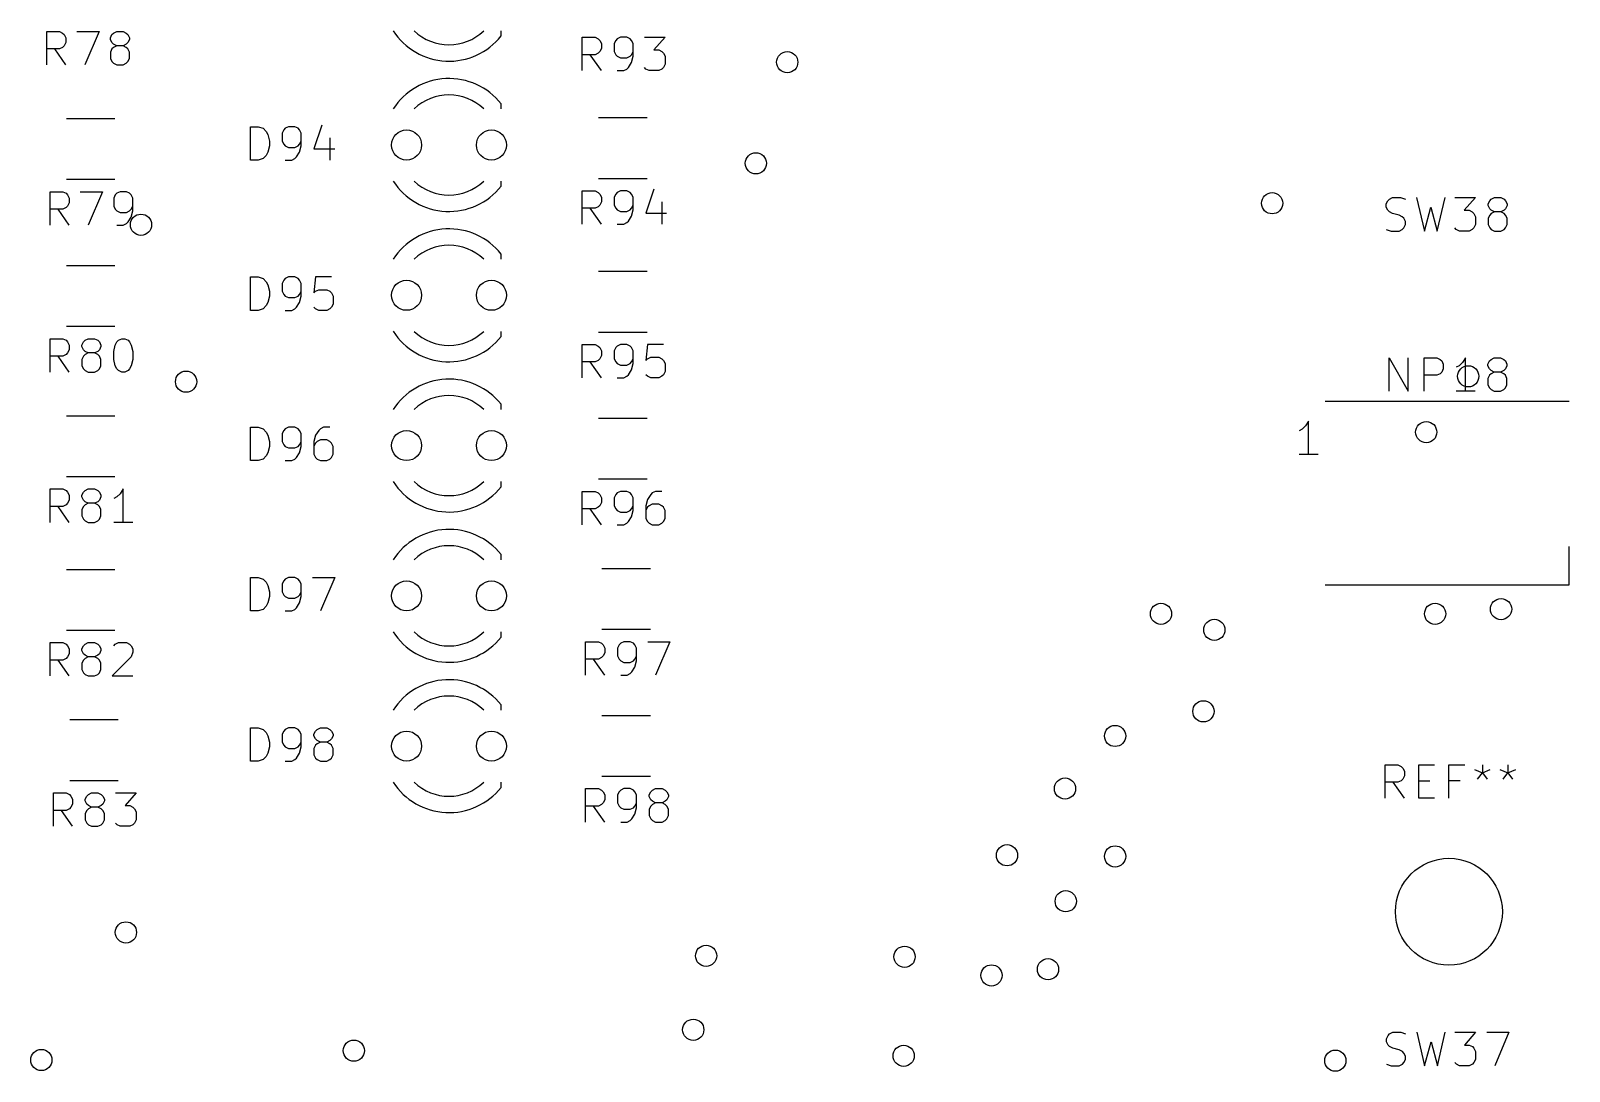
# Model space of a CAD drawing. Extents: x 0 to 360, y 0 to 265.
# Drawn here: x 226.12 to 272.16, y 131.59 to 162.75 of the extents above; entities that cross this region are included whole.
import ezdxf

# ---------------------------------------------------------------- set-up
doc = ezdxf.new("R2010")
doc.units = 0
doc.layers.add('BLACK', color=7, linetype='CONTINUOUS')

msp = doc.modelspace()

# ---------------------------------------------------------------- linework, layer by layer
at = {"layer": 'BLACK', "linetype": 'CONTINUOUS'}
for p, q in [((226.601, 161.729), (226.601, 162.729)), ((226.601, 162.729), (226.981, 162.729)), ((226.981, 162.729), (227.077, 162.681)), ((227.077, 162.681), (227.124, 162.633)), ((227.124, 162.633), (227.172, 162.538)), ((227.172, 162.538), (227.172, 162.395)), ((227.505, 162.729), (228.172, 162.729)), ((228.172, 162.729), (227.743, 161.729)), ((228.505, 162.538), (228.553, 162.633)), ((228.505, 162.491), (228.505, 162.538)), ((228.553, 162.633), (228.601, 162.681)), ((228.601, 162.681), (228.696, 162.729)), ((228.696, 162.729), (228.886, 162.729)), ((228.886, 162.729), (228.981, 162.681)), ((228.981, 162.681), (229.029, 162.633)), ((229.029, 162.633), (229.077, 162.538)), ((229.077, 162.538), (229.077, 162.491)), ((240.197, 162.592), (240.197, 162.748)), ((242.627, 161.556), (242.627, 162.556)), ((242.627, 162.556), (243.008, 162.556)), ((243.008, 162.556), (243.103, 162.508)), ((243.77, 162.556), (243.675, 162.508)), ((243.96, 162.556), (243.77, 162.556)), ((244.055, 162.508), (243.96, 162.556)), ((244.484, 162.556), (245.103, 162.556)), ((245.103, 162.556), (244.77, 162.175)), ((226.981, 162.205), (226.601, 162.205)), ((227.172, 161.729), (226.839, 162.205)), ((227.077, 162.252), (226.981, 162.205)), ((227.124, 162.3), (227.077, 162.252)), ((227.172, 162.395), (227.124, 162.3)), ((228.553, 162.395), (228.505, 162.491)), ((228.553, 162.205), (228.505, 162.11)), ((228.505, 162.11), (228.505, 161.919)), ((228.601, 162.348), (228.553, 162.395)), ((228.601, 162.252), (228.553, 162.205)), ((228.696, 162.3), (228.601, 162.348)), ((228.696, 162.3), (228.601, 162.252)), ((228.886, 162.3), (228.696, 162.3)), ((228.981, 162.348), (228.886, 162.3)), ((228.981, 162.252), (228.886, 162.3)), ((229.029, 162.395), (228.981, 162.348)), ((229.029, 162.205), (228.981, 162.252)), ((229.077, 162.491), (229.029, 162.395)), ((229.077, 162.11), (229.029, 162.205)), ((229.077, 161.919), (229.077, 162.11)), ((243.103, 162.079), (243.008, 162.032)), ((243.103, 162.508), (243.151, 162.46)), ((243.151, 162.127), (243.103, 162.079)), ((243.151, 162.46), (243.198, 162.365)), ((243.198, 162.222), (243.151, 162.127)), ((243.198, 162.365), (243.198, 162.222)), ((243.627, 162.46), (243.579, 162.365)), ((243.579, 162.365), (243.579, 162.127)), ((243.579, 162.127), (243.627, 162.032)), ((243.675, 162.508), (243.627, 162.46)), ((244.103, 162.46), (244.055, 162.508)), ((244.151, 162.365), (244.103, 162.46)), ((244.103, 162.032), (244.151, 162.127)), ((244.151, 161.984), (244.151, 162.365)), ((244.77, 162.175), (244.913, 162.175)), ((244.913, 162.175), (245.008, 162.127)), ((245.008, 162.127), (245.055, 162.079)), ((245.055, 162.079), (245.103, 161.984)), ((228.505, 161.919), (228.553, 161.824)), ((228.553, 161.824), (228.601, 161.776)), ((228.601, 161.776), (228.696, 161.729)), ((228.696, 161.729), (228.886, 161.729)), ((228.886, 161.729), (228.981, 161.776)), ((228.981, 161.776), (229.029, 161.824)), ((229.029, 161.824), (229.077, 161.919)), ((243.008, 162.032), (242.627, 162.032)), ((243.198, 161.556), (242.865, 162.032)), ((243.627, 162.032), (243.675, 161.984)), ((243.675, 161.984), (243.77, 161.937)), ((243.77, 161.937), (243.96, 161.937)), ((243.865, 161.556), (243.96, 161.603)), ((243.96, 161.937), (244.055, 161.984)), ((243.96, 161.603), (244.008, 161.651)), ((244.008, 161.651), (244.103, 161.794)), ((244.055, 161.984), (244.103, 162.032)), ((244.103, 161.794), (244.151, 161.984)), ((244.532, 161.603), (244.484, 161.651)), ((244.627, 161.556), (244.532, 161.603)), ((245.008, 161.603), (244.913, 161.556)), ((245.055, 161.651), (245.008, 161.603)), ((245.103, 161.746), (245.055, 161.651)), ((245.103, 161.984), (245.103, 161.746)), ((243.675, 161.556), (243.865, 161.556)), ((244.913, 161.556), (244.627, 161.556)), ((240.197, 160.408), (240.197, 160.564)), ((228.642, 160.111), (227.188, 160.111)), ((232.693, 158.876), (232.693, 159.876)), ((232.693, 159.876), (232.931, 159.876)), ((232.931, 159.876), (233.074, 159.828)), ((233.074, 159.828), (233.169, 159.733)), ((233.693, 159.78), (233.645, 159.685)), ((233.74, 159.828), (233.693, 159.78)), ((233.836, 159.876), (233.74, 159.828)), ((234.026, 159.876), (233.836, 159.876)), ((234.121, 159.828), (234.026, 159.876)), ((234.169, 159.78), (234.121, 159.828)), ((234.217, 159.685), (234.169, 159.78)), ((234.836, 159.923), (234.597, 159.209)), ((244.568, 160.138), (243.114, 160.138)), ((233.169, 159.733), (233.217, 159.638)), ((233.217, 159.638), (233.264, 159.447)), ((233.264, 159.304), (233.217, 159.114)), ((233.264, 159.447), (233.264, 159.304)), ((233.645, 159.685), (233.645, 159.447)), ((233.645, 159.447), (233.693, 159.352)), ((233.693, 159.352), (233.74, 159.304)), ((233.74, 159.304), (233.836, 159.257)), ((234.026, 159.257), (234.121, 159.304)), ((234.121, 159.304), (234.169, 159.352)), ((234.169, 159.352), (234.217, 159.447)), ((234.169, 159.114), (234.217, 159.304)), ((234.217, 159.304), (234.217, 159.685)), ((235.074, 159.542), (235.074, 158.876)), ((232.931, 158.876), (232.693, 158.876)), ((233.074, 158.923), (232.931, 158.876)), ((233.169, 159.018), (233.074, 158.923)), ((233.217, 159.114), (233.169, 159.018)), ((233.74, 158.876), (233.931, 158.876)), ((233.836, 159.257), (234.026, 159.257)), ((233.931, 158.876), (234.026, 158.923)), ((234.026, 158.923), (234.074, 158.971)), ((234.074, 158.971), (234.169, 159.114)), ((234.597, 159.209), (235.217, 159.209)), ((226.701, 156.929), (226.701, 157.929)), ((226.701, 157.929), (227.081, 157.929)), ((227.081, 157.929), (227.177, 157.881)), ((228.642, 158.291), (227.188, 158.291)), ((227.605, 157.929), (228.272, 157.929)), ((228.272, 157.929), (227.843, 156.929)), ((228.796, 157.929), (228.701, 157.881)), ((228.986, 157.929), (228.796, 157.929)), ((229.081, 157.881), (228.986, 157.929)), ((240.197, 158.092), (240.197, 158.248)), ((242.627, 156.956), (242.627, 157.956)), ((242.627, 157.956), (243.008, 157.956)), ((243.008, 157.956), (243.103, 157.908)), ((244.568, 158.318), (243.114, 158.318)), ((243.77, 157.956), (243.675, 157.908)), ((243.96, 157.956), (243.77, 157.956)), ((244.055, 157.908), (243.96, 157.956)), ((244.77, 158.003), (244.532, 157.289)), ((227.177, 157.452), (227.081, 157.405)), ((227.177, 157.881), (227.224, 157.833)), ((227.224, 157.5), (227.177, 157.452)), ((227.224, 157.833), (227.272, 157.738)), ((227.272, 157.595), (227.224, 157.5)), ((227.272, 157.738), (227.272, 157.595)), ((228.653, 157.833), (228.605, 157.738)), ((228.605, 157.738), (228.605, 157.5)), ((228.605, 157.5), (228.653, 157.405)), ((228.701, 157.881), (228.653, 157.833)), ((229.129, 157.833), (229.081, 157.881)), ((229.177, 157.738), (229.129, 157.833)), ((229.129, 157.405), (229.177, 157.5)), ((229.177, 157.357), (229.177, 157.738)), ((243.103, 157.479), (243.008, 157.432)), ((243.103, 157.908), (243.151, 157.86)), ((243.151, 157.527), (243.103, 157.479)), ((243.151, 157.86), (243.198, 157.765)), ((243.198, 157.622), (243.151, 157.527)), ((243.198, 157.765), (243.198, 157.622)), ((243.627, 157.86), (243.579, 157.765)), ((243.579, 157.765), (243.579, 157.527)), ((243.579, 157.527), (243.627, 157.432)), ((243.675, 157.908), (243.627, 157.86)), ((244.103, 157.86), (244.055, 157.908)), ((244.151, 157.765), (244.103, 157.86)), ((244.103, 157.432), (244.151, 157.527)), ((244.151, 157.384), (244.151, 157.765)), ((245.008, 157.622), (245.008, 156.956)), ((266.685, 157.562), (266.733, 157.657)), ((266.685, 157.467), (266.685, 157.562)), ((266.733, 157.372), (266.685, 157.467)), ((266.733, 157.657), (266.781, 157.705)), ((266.781, 157.705), (266.876, 157.753)), ((266.876, 157.753), (267.114, 157.753)), ((267.114, 157.753), (267.257, 157.705)), ((267.59, 157.753), (267.828, 156.753)), ((267.828, 156.753), (268.019, 157.467)), ((268.019, 157.467), (268.209, 156.753)), ((268.209, 156.753), (268.447, 157.753)), ((268.733, 157.753), (269.352, 157.753)), ((269.352, 157.753), (269.019, 157.372)), ((269.733, 157.562), (269.781, 157.657)), ((269.733, 157.515), (269.733, 157.562)), ((269.781, 157.419), (269.733, 157.515)), ((269.781, 157.657), (269.828, 157.705)), ((269.828, 157.705), (269.924, 157.753)), ((269.924, 157.753), (270.114, 157.753)), ((270.114, 157.753), (270.209, 157.705)), ((270.209, 157.705), (270.257, 157.657)), ((270.257, 157.657), (270.305, 157.562)), ((270.305, 157.515), (270.257, 157.419)), ((270.305, 157.562), (270.305, 157.515)), ((227.081, 157.405), (226.701, 157.405)), ((227.272, 156.929), (226.939, 157.405)), ((228.653, 157.405), (228.701, 157.357)), ((228.701, 157.357), (228.796, 157.31)), ((228.796, 157.31), (228.986, 157.31)), ((228.986, 157.31), (229.081, 157.357)), ((228.986, 156.976), (229.034, 157.024)), ((229.034, 157.024), (229.129, 157.167)), ((229.081, 157.357), (229.129, 157.405)), ((229.129, 157.167), (229.177, 157.357)), ((243.008, 157.432), (242.627, 157.432)), ((243.198, 156.956), (242.865, 157.432)), ((243.627, 157.432), (243.675, 157.384)), ((243.675, 157.384), (243.77, 157.337)), ((243.77, 157.337), (243.96, 157.337)), ((243.865, 156.956), (243.96, 157.003)), ((243.96, 157.337), (244.055, 157.384)), ((243.96, 157.003), (244.008, 157.051)), ((244.008, 157.051), (244.103, 157.194)), ((244.055, 157.384), (244.103, 157.432)), ((244.103, 157.194), (244.151, 157.384)), ((244.532, 157.289), (245.151, 157.289)), ((266.781, 157.324), (266.733, 157.372)), ((266.876, 157.277), (266.781, 157.324)), ((267.066, 157.229), (266.876, 157.277)), ((267.162, 157.181), (267.066, 157.229)), ((267.209, 157.134), (267.162, 157.181)), ((267.257, 157.038), (267.209, 157.134)), ((267.257, 156.943), (267.257, 157.038)), ((269.019, 157.372), (269.162, 157.372)), ((269.162, 157.372), (269.257, 157.324)), ((269.257, 157.324), (269.305, 157.277)), ((269.305, 157.277), (269.352, 157.181)), ((269.352, 157.181), (269.352, 156.943)), ((269.781, 157.229), (269.733, 157.134)), ((269.733, 157.134), (269.733, 156.943)), ((269.828, 157.372), (269.781, 157.419)), ((269.828, 157.277), (269.781, 157.229)), ((269.924, 157.324), (269.828, 157.372)), ((269.924, 157.324), (269.828, 157.277)), ((270.114, 157.324), (269.924, 157.324)), ((270.209, 157.372), (270.114, 157.324)), ((270.209, 157.277), (270.114, 157.324)), ((270.257, 157.419), (270.209, 157.372)), ((270.257, 157.229), (270.209, 157.277)), ((270.305, 157.134), (270.257, 157.229)), ((270.305, 156.943), (270.305, 157.134)), ((228.701, 156.929), (228.891, 156.929)), ((228.891, 156.929), (228.986, 156.976)), ((243.675, 156.956), (243.865, 156.956)), ((266.685, 156.8), (266.828, 156.753)), ((266.828, 156.753), (267.066, 156.753)), ((267.066, 156.753), (267.162, 156.8)), ((267.162, 156.8), (267.209, 156.848)), ((267.209, 156.848), (267.257, 156.943)), ((268.781, 156.8), (268.733, 156.848)), ((268.876, 156.753), (268.781, 156.8)), ((269.162, 156.753), (268.876, 156.753)), ((269.257, 156.8), (269.162, 156.753)), ((269.305, 156.848), (269.257, 156.8)), ((269.352, 156.943), (269.305, 156.848)), ((269.733, 156.943), (269.781, 156.848)), ((269.781, 156.848), (269.828, 156.8)), ((269.828, 156.8), (269.924, 156.753)), ((269.924, 156.753), (270.114, 156.753)), ((270.114, 156.753), (270.209, 156.8)), ((270.209, 156.8), (270.257, 156.848)), ((270.257, 156.848), (270.305, 156.943)), ((228.642, 155.711), (227.188, 155.711)), ((240.197, 155.908), (240.197, 156.064)), ((232.693, 154.376), (232.693, 155.376)), ((232.693, 155.376), (232.931, 155.376)), ((232.931, 155.376), (233.074, 155.328)), ((233.074, 155.328), (233.169, 155.233)), ((233.169, 155.233), (233.217, 155.138)), ((233.693, 155.28), (233.645, 155.185)), ((233.645, 155.185), (233.645, 154.947)), ((233.74, 155.328), (233.693, 155.28)), ((233.836, 155.376), (233.74, 155.328)), ((234.026, 155.376), (233.836, 155.376)), ((234.121, 155.328), (234.026, 155.376)), ((234.169, 155.28), (234.121, 155.328)), ((234.217, 155.185), (234.169, 155.28)), ((234.217, 154.804), (234.217, 155.185)), ((234.645, 155.376), (234.597, 154.899)), ((235.121, 155.376), (234.645, 155.376)), ((244.568, 155.538), (243.114, 155.538)), ((233.217, 155.138), (233.264, 154.947)), ((233.264, 154.804), (233.217, 154.614)), ((233.264, 154.947), (233.264, 154.804)), ((233.645, 154.947), (233.693, 154.852)), ((233.693, 154.852), (233.74, 154.804)), ((233.74, 154.804), (233.836, 154.757)), ((233.836, 154.757), (234.026, 154.757)), ((234.026, 154.757), (234.121, 154.804)), ((234.121, 154.804), (234.169, 154.852)), ((234.169, 154.852), (234.217, 154.947)), ((234.169, 154.614), (234.217, 154.804)), ((234.597, 154.899), (234.645, 154.947)), ((234.645, 154.947), (234.74, 154.995)), ((234.74, 154.995), (234.978, 154.995)), ((234.978, 154.995), (235.074, 154.947)), ((235.074, 154.947), (235.121, 154.899)), ((235.121, 154.899), (235.169, 154.804)), ((235.169, 154.804), (235.169, 154.566)), ((232.931, 154.376), (232.693, 154.376)), ((233.074, 154.423), (232.931, 154.376)), ((233.169, 154.518), (233.074, 154.423)), ((233.217, 154.614), (233.169, 154.518)), ((233.74, 154.376), (233.931, 154.376)), ((233.931, 154.376), (234.026, 154.423)), ((234.026, 154.423), (234.074, 154.471)), ((234.074, 154.471), (234.169, 154.614)), ((234.645, 154.423), (234.597, 154.471)), ((234.74, 154.376), (234.645, 154.423)), ((234.978, 154.376), (234.74, 154.376)), ((235.074, 154.423), (234.978, 154.376)), ((235.121, 154.471), (235.074, 154.423)), ((235.169, 154.566), (235.121, 154.471)), ((228.642, 153.891), (227.188, 153.891)), ((226.701, 152.529), (226.701, 153.529)), ((226.701, 153.529), (227.081, 153.529)), ((227.081, 153.529), (227.177, 153.481)), ((227.177, 153.481), (227.224, 153.433)), ((227.224, 153.433), (227.272, 153.338)), ((227.272, 153.338), (227.272, 153.195)), ((227.653, 153.338), (227.701, 153.433)), ((227.653, 153.291), (227.653, 153.338)), ((227.701, 153.433), (227.748, 153.481)), ((227.748, 153.481), (227.843, 153.529)), ((227.843, 153.529), (228.034, 153.529)), ((228.034, 153.529), (228.129, 153.481)), ((228.129, 153.481), (228.177, 153.433)), ((228.177, 153.433), (228.224, 153.338)), ((228.224, 153.338), (228.224, 153.291)), ((228.605, 153.148), (228.653, 153.338)), ((228.653, 153.338), (228.701, 153.433)), ((228.701, 153.433), (228.748, 153.481)), ((228.748, 153.481), (228.843, 153.529)), ((228.843, 153.529), (228.939, 153.529)), ((228.939, 153.529), (229.034, 153.481)), ((229.034, 153.481), (229.081, 153.433)), ((229.081, 153.433), (229.129, 153.338)), ((229.129, 153.338), (229.177, 153.148)), ((240.197, 153.592), (240.197, 153.748)), ((242.627, 152.356), (242.627, 153.356)), ((242.627, 153.356), (243.008, 153.356)), ((243.008, 153.356), (243.103, 153.308)), ((243.103, 153.308), (243.151, 153.26)), ((244.568, 153.718), (243.114, 153.718)), ((243.675, 153.308), (243.627, 153.26)), ((243.77, 153.356), (243.675, 153.308)), ((243.96, 153.356), (243.77, 153.356)), ((244.055, 153.308), (243.96, 153.356)), ((244.103, 153.26), (244.055, 153.308)), ((244.579, 153.356), (244.532, 152.879)), ((245.055, 153.356), (244.579, 153.356)), ((227.081, 153.005), (226.701, 153.005)), ((227.272, 152.529), (226.939, 153.005)), ((227.177, 153.052), (227.081, 153.005)), ((227.224, 153.1), (227.177, 153.052)), ((227.272, 153.195), (227.224, 153.1)), ((227.701, 153.195), (227.653, 153.291)), ((227.701, 153.005), (227.653, 152.91)), ((227.653, 152.91), (227.653, 152.719)), ((227.748, 153.148), (227.701, 153.195)), ((227.748, 153.052), (227.701, 153.005)), ((227.843, 153.1), (227.748, 153.148)), ((227.843, 153.1), (227.748, 153.052)), ((228.034, 153.1), (227.843, 153.1)), ((228.129, 153.148), (228.034, 153.1)), ((228.129, 153.052), (228.034, 153.1)), ((228.177, 153.195), (228.129, 153.148)), ((228.177, 153.005), (228.129, 153.052)), ((228.224, 153.291), (228.177, 153.195)), ((228.224, 152.91), (228.177, 153.005)), ((228.224, 152.719), (228.224, 152.91)), ((228.605, 152.91), (228.605, 153.148)), ((228.653, 152.719), (228.605, 152.91)), ((229.177, 152.91), (229.129, 152.719)), ((229.177, 153.148), (229.177, 152.91)), ((243.103, 152.879), (243.008, 152.832)), ((243.151, 152.927), (243.103, 152.879)), ((243.151, 153.26), (243.198, 153.165)), ((243.198, 153.022), (243.151, 152.927)), ((243.198, 153.165), (243.198, 153.022)), ((243.627, 153.26), (243.579, 153.165)), ((243.579, 153.165), (243.579, 152.927)), ((243.579, 152.927), (243.627, 152.832)), ((244.151, 153.165), (244.103, 153.26)), ((244.103, 152.832), (244.151, 152.927)), ((244.151, 152.784), (244.151, 153.165)), ((244.532, 152.879), (244.579, 152.927)), ((244.579, 152.927), (244.675, 152.975)), ((244.675, 152.975), (244.913, 152.975)), ((244.913, 152.975), (245.008, 152.927)), ((245.008, 152.927), (245.055, 152.879)), ((245.055, 152.879), (245.103, 152.784)), ((266.772, 151.958), (266.772, 152.958)), ((266.772, 152.958), (267.343, 151.958)), ((267.343, 151.958), (267.343, 152.958)), ((267.82, 151.958), (267.82, 152.958)), ((267.82, 152.958), (268.2, 152.958)), ((268.2, 152.958), (268.296, 152.91)), ((268.296, 152.91), (268.343, 152.862)), ((268.343, 152.862), (268.391, 152.767)), ((269.058, 152.958), (268.962, 152.815)), ((269.058, 151.958), (269.058, 152.958)), ((269.724, 152.767), (269.772, 152.862)), ((269.772, 152.862), (269.82, 152.91)), ((269.82, 152.91), (269.915, 152.958)), ((269.915, 152.958), (270.105, 152.958)), ((270.105, 152.958), (270.2, 152.91)), ((270.2, 152.91), (270.248, 152.862)), ((270.248, 152.862), (270.296, 152.767)), ((227.653, 152.719), (227.701, 152.624)), ((227.701, 152.624), (227.748, 152.576)), ((227.748, 152.576), (227.843, 152.529)), ((227.843, 152.529), (228.034, 152.529)), ((228.034, 152.529), (228.129, 152.576)), ((228.129, 152.576), (228.177, 152.624)), ((228.177, 152.624), (228.224, 152.719)), ((228.701, 152.624), (228.653, 152.719)), ((228.748, 152.576), (228.701, 152.624)), ((228.843, 152.529), (228.748, 152.576)), ((228.939, 152.529), (228.843, 152.529)), ((229.034, 152.576), (228.939, 152.529)), ((229.081, 152.624), (229.034, 152.576)), ((229.129, 152.719), (229.081, 152.624)), ((243.008, 152.832), (242.627, 152.832)), ((243.198, 152.356), (242.865, 152.832)), ((243.627, 152.832), (243.675, 152.784)), ((243.675, 152.784), (243.77, 152.737)), ((243.77, 152.737), (243.96, 152.737)), ((243.865, 152.356), (243.96, 152.403)), ((243.96, 152.737), (244.055, 152.784)), ((243.96, 152.403), (244.008, 152.451)), ((244.008, 152.451), (244.103, 152.594)), ((244.055, 152.784), (244.103, 152.832)), ((244.103, 152.594), (244.151, 152.784)), ((244.579, 152.403), (244.532, 152.451)), ((244.675, 152.356), (244.579, 152.403)), ((245.008, 152.403), (244.913, 152.356)), ((245.055, 152.451), (245.008, 152.403)), ((245.103, 152.546), (245.055, 152.451)), ((245.103, 152.784), (245.103, 152.546)), ((268.2, 152.434), (267.82, 152.434)), ((268.296, 152.481), (268.2, 152.434)), ((268.343, 152.529), (268.296, 152.481)), ((268.391, 152.624), (268.343, 152.529)), ((268.391, 152.767), (268.391, 152.624)), ((268.867, 152.72), (268.772, 152.672)), ((268.962, 152.815), (268.867, 152.72)), ((269.724, 152.72), (269.724, 152.767)), ((269.772, 152.624), (269.724, 152.72)), ((269.772, 152.434), (269.724, 152.339)), ((269.82, 152.577), (269.772, 152.624)), ((269.82, 152.481), (269.772, 152.434)), ((269.915, 152.529), (269.82, 152.577)), ((269.915, 152.529), (269.82, 152.481)), ((270.105, 152.529), (269.915, 152.529)), ((270.2, 152.577), (270.105, 152.529)), ((270.2, 152.481), (270.105, 152.529)), ((270.248, 152.624), (270.2, 152.577)), ((270.248, 152.434), (270.2, 152.481)), ((270.296, 152.72), (270.248, 152.624)), ((270.296, 152.339), (270.248, 152.434)), ((270.296, 152.767), (270.296, 152.72)), ((243.675, 152.356), (243.865, 152.356)), ((244.913, 152.356), (244.675, 152.356)), ((269.343, 151.958), (268.772, 151.958)), ((269.724, 152.339), (269.724, 152.148)), ((269.724, 152.148), (269.772, 152.053)), ((269.772, 152.053), (269.82, 152.005)), ((269.82, 152.005), (269.915, 151.958)), ((269.915, 151.958), (270.105, 151.958)), ((270.105, 151.958), (270.2, 152.005)), ((270.2, 152.005), (270.248, 152.053)), ((270.248, 152.053), (270.296, 152.148)), ((270.296, 152.148), (270.296, 152.339)), ((240.197, 151.408), (240.197, 151.564)), ((264.86, 151.66), (272.16, 151.66)), ((228.642, 151.211), (227.188, 151.211)), ((244.568, 151.138), (243.114, 151.138)), ((264.36, 151.058), (264.265, 150.915)), ((264.36, 150.058), (264.36, 151.058)), ((232.693, 149.876), (232.693, 150.876)), ((232.693, 150.876), (232.931, 150.876)), ((232.931, 150.876), (233.074, 150.828)), ((233.074, 150.828), (233.169, 150.733)), ((233.169, 150.733), (233.217, 150.638)), ((233.217, 150.638), (233.264, 150.447)), ((233.693, 150.78), (233.645, 150.685)), ((233.645, 150.685), (233.645, 150.447)), ((233.74, 150.828), (233.693, 150.78)), ((233.836, 150.876), (233.74, 150.828)), ((234.026, 150.876), (233.836, 150.876)), ((234.121, 150.828), (234.026, 150.876)), ((234.169, 150.78), (234.121, 150.828)), ((234.217, 150.685), (234.169, 150.78)), ((234.217, 150.304), (234.217, 150.685)), ((234.645, 150.638), (234.597, 150.447)), ((234.74, 150.78), (234.645, 150.638)), ((234.788, 150.828), (234.74, 150.78)), ((234.883, 150.876), (234.788, 150.828)), ((235.074, 150.876), (234.883, 150.876)), ((264.17, 150.82), (264.074, 150.772)), ((264.265, 150.915), (264.17, 150.82)), ((233.217, 150.114), (233.169, 150.018)), ((233.264, 150.304), (233.217, 150.114)), ((233.264, 150.447), (233.264, 150.304)), ((233.645, 150.447), (233.693, 150.352)), ((233.693, 150.352), (233.74, 150.304)), ((233.74, 150.304), (233.836, 150.257)), ((233.836, 150.257), (234.026, 150.257)), ((234.026, 150.257), (234.121, 150.304)), ((234.074, 149.971), (234.169, 150.114)), ((234.121, 150.304), (234.169, 150.352)), ((234.169, 150.352), (234.217, 150.447)), ((234.169, 150.114), (234.217, 150.304)), ((234.597, 150.447), (234.597, 150.066)), ((234.645, 150.399), (234.597, 150.304)), ((234.693, 150.447), (234.645, 150.399)), ((234.788, 150.495), (234.693, 150.447)), ((234.978, 150.495), (234.788, 150.495)), ((235.074, 150.447), (234.978, 150.495)), ((235.121, 150.399), (235.074, 150.447)), ((235.169, 150.304), (235.121, 150.399)), ((235.169, 150.066), (235.169, 150.304)), ((232.931, 149.876), (232.693, 149.876)), ((233.074, 149.923), (232.931, 149.876)), ((233.169, 150.018), (233.074, 149.923)), ((233.74, 149.876), (233.931, 149.876)), ((233.931, 149.876), (234.026, 149.923)), ((234.026, 149.923), (234.074, 149.971)), ((234.597, 150.066), (234.645, 149.971)), ((234.645, 149.971), (234.693, 149.923)), ((234.693, 149.923), (234.788, 149.876)), ((234.788, 149.876), (234.978, 149.876)), ((234.978, 149.876), (235.074, 149.923)), ((235.074, 149.923), (235.121, 149.971)), ((235.121, 149.971), (235.169, 150.066)), ((264.646, 150.058), (264.074, 150.058)), ((228.642, 149.391), (227.188, 149.391)), ((240.197, 149.092), (240.197, 149.248)), ((244.568, 149.318), (243.114, 149.318)), ((226.701, 148.029), (226.701, 149.029)), ((226.701, 149.029), (227.081, 149.029)), ((227.081, 149.029), (227.177, 148.981)), ((227.177, 148.981), (227.224, 148.933)), ((227.224, 148.933), (227.272, 148.838)), ((227.272, 148.838), (227.272, 148.695)), ((227.653, 148.838), (227.701, 148.933)), ((227.653, 148.791), (227.653, 148.838)), ((227.701, 148.695), (227.653, 148.791)), ((227.701, 148.933), (227.748, 148.981)), ((227.748, 148.981), (227.843, 149.029)), ((227.843, 149.029), (228.034, 149.029)), ((228.034, 149.029), (228.129, 148.981)), ((228.129, 148.981), (228.177, 148.933)), ((228.177, 148.933), (228.224, 148.838)), ((228.224, 148.791), (228.177, 148.695)), ((228.224, 148.838), (228.224, 148.791)), ((228.701, 148.791), (228.605, 148.743)), ((228.796, 148.886), (228.701, 148.791)), ((228.891, 149.029), (228.796, 148.886)), ((228.891, 148.029), (228.891, 149.029)), ((242.627, 147.956), (242.627, 148.956)), ((242.627, 148.956), (243.008, 148.956)), ((243.008, 148.956), (243.103, 148.908)), ((243.103, 148.908), (243.151, 148.86)), ((243.151, 148.86), (243.198, 148.765)), ((243.198, 148.765), (243.198, 148.622)), ((243.627, 148.86), (243.579, 148.765)), ((243.579, 148.765), (243.579, 148.527)), ((243.675, 148.908), (243.627, 148.86)), ((243.77, 148.956), (243.675, 148.908)), ((243.96, 148.956), (243.77, 148.956)), ((244.055, 148.908), (243.96, 148.956)), ((244.103, 148.86), (244.055, 148.908)), ((244.151, 148.765), (244.103, 148.86)), ((244.151, 148.384), (244.151, 148.765)), ((244.579, 148.718), (244.532, 148.527)), ((244.675, 148.86), (244.579, 148.718)), ((244.722, 148.908), (244.675, 148.86)), ((244.817, 148.956), (244.722, 148.908)), ((245.008, 148.956), (244.817, 148.956)), ((227.081, 148.505), (226.701, 148.505)), ((227.272, 148.029), (226.939, 148.505)), ((227.177, 148.552), (227.081, 148.505)), ((227.224, 148.6), (227.177, 148.552)), ((227.272, 148.695), (227.224, 148.6)), ((227.701, 148.505), (227.653, 148.41)), ((227.653, 148.41), (227.653, 148.219)), ((227.748, 148.648), (227.701, 148.695)), ((227.748, 148.552), (227.701, 148.505)), ((227.843, 148.6), (227.748, 148.648)), ((227.843, 148.6), (227.748, 148.552)), ((228.034, 148.6), (227.843, 148.6)), ((228.129, 148.648), (228.034, 148.6)), ((228.129, 148.552), (228.034, 148.6)), ((228.177, 148.695), (228.129, 148.648)), ((228.177, 148.505), (228.129, 148.552)), ((228.224, 148.41), (228.177, 148.505)), ((228.224, 148.219), (228.224, 148.41)), ((243.008, 148.432), (242.627, 148.432)), ((243.198, 147.956), (242.865, 148.432)), ((243.103, 148.479), (243.008, 148.432)), ((243.151, 148.527), (243.103, 148.479)), ((243.198, 148.622), (243.151, 148.527)), ((243.579, 148.527), (243.627, 148.432)), ((243.627, 148.432), (243.675, 148.384)), ((243.675, 148.384), (243.77, 148.337)), ((243.77, 148.337), (243.96, 148.337)), ((243.96, 148.337), (244.055, 148.384)), ((244.055, 148.384), (244.103, 148.432)), ((244.103, 148.432), (244.151, 148.527)), ((244.103, 148.194), (244.151, 148.384)), ((244.532, 148.527), (244.532, 148.146)), ((244.579, 148.479), (244.532, 148.384)), ((244.627, 148.527), (244.579, 148.479)), ((244.722, 148.575), (244.627, 148.527)), ((244.913, 148.575), (244.722, 148.575)), ((245.008, 148.527), (244.913, 148.575)), ((245.055, 148.479), (245.008, 148.527)), ((245.103, 148.384), (245.055, 148.479)), ((245.103, 148.146), (245.103, 148.384)), ((227.653, 148.219), (227.701, 148.124)), ((227.701, 148.124), (227.748, 148.076)), ((227.748, 148.076), (227.843, 148.029)), ((227.843, 148.029), (228.034, 148.029)), ((228.034, 148.029), (228.129, 148.076)), ((228.129, 148.076), (228.177, 148.124)), ((228.177, 148.124), (228.224, 148.219)), ((229.177, 148.029), (228.605, 148.029)), ((243.675, 147.956), (243.865, 147.956)), ((243.865, 147.956), (243.96, 148.003)), ((243.96, 148.003), (244.008, 148.051)), ((244.008, 148.051), (244.103, 148.194)), ((244.532, 148.146), (244.579, 148.051)), ((244.579, 148.051), (244.627, 148.003)), ((244.627, 148.003), (244.722, 147.956)), ((244.722, 147.956), (244.913, 147.956)), ((244.913, 147.956), (245.008, 148.003)), ((245.008, 148.003), (245.055, 148.051)), ((245.055, 148.051), (245.103, 148.146)), ((240.197, 146.908), (240.197, 147.064)), ((272.16, 146.16), (272.16, 147.31)), ((228.642, 146.611), (227.188, 146.611)), ((244.668, 146.638), (243.214, 146.638)), ((232.693, 145.376), (232.693, 146.376)), ((232.693, 146.376), (232.931, 146.376)), ((232.931, 146.376), (233.074, 146.328)), ((233.074, 146.328), (233.169, 146.233)), ((233.169, 146.233), (233.217, 146.138)), ((233.217, 146.138), (233.264, 145.947)), ((233.264, 145.947), (233.264, 145.804)), ((233.693, 146.28), (233.645, 146.185)), ((233.645, 146.185), (233.645, 145.947)), ((233.645, 145.947), (233.693, 145.852)), ((233.74, 146.328), (233.693, 146.28)), ((233.836, 146.376), (233.74, 146.328)), ((234.026, 146.376), (233.836, 146.376)), ((234.121, 146.328), (234.026, 146.376)), ((234.169, 146.28), (234.121, 146.328)), ((234.217, 146.185), (234.169, 146.28)), ((234.169, 145.852), (234.217, 145.947)), ((234.217, 145.804), (234.217, 146.185)), ((234.55, 146.376), (235.217, 146.376)), ((235.217, 146.376), (234.788, 145.376)), ((264.86, 146.16), (272.16, 146.16)), ((233.169, 145.518), (233.074, 145.423)), ((233.217, 145.614), (233.169, 145.518)), ((233.264, 145.804), (233.217, 145.614)), ((233.693, 145.852), (233.74, 145.804)), ((233.74, 145.804), (233.836, 145.757)), ((233.836, 145.757), (234.026, 145.757)), ((234.026, 145.757), (234.121, 145.804)), ((234.074, 145.471), (234.169, 145.614)), ((234.121, 145.804), (234.169, 145.852)), ((234.169, 145.614), (234.217, 145.804)), ((232.931, 145.376), (232.693, 145.376)), ((233.074, 145.423), (232.931, 145.376)), ((233.74, 145.376), (233.931, 145.376)), ((233.931, 145.376), (234.026, 145.423)), ((234.026, 145.423), (234.074, 145.471)), ((228.642, 144.791), (227.188, 144.791)), ((240.197, 144.592), (240.197, 144.748)), ((244.668, 144.818), (243.214, 144.818)), ((226.701, 143.429), (226.701, 144.429)), ((226.701, 144.429), (227.081, 144.429)), ((227.081, 144.429), (227.177, 144.381)), ((227.177, 144.381), (227.224, 144.333)), ((227.224, 144.333), (227.272, 144.238)), ((227.272, 144.238), (227.272, 144.095)), ((227.653, 144.238), (227.701, 144.333)), ((227.653, 144.191), (227.653, 144.238)), ((227.701, 144.095), (227.653, 144.191)), ((227.701, 144.333), (227.748, 144.381)), ((227.748, 144.381), (227.843, 144.429)), ((227.843, 144.429), (228.034, 144.429)), ((228.034, 144.429), (228.129, 144.381)), ((228.129, 144.381), (228.177, 144.333)), ((228.177, 144.333), (228.224, 144.238)), ((228.224, 144.191), (228.177, 144.095)), ((228.224, 144.238), (228.224, 144.191)), ((228.605, 144.333), (228.653, 144.381)), ((228.653, 144.381), (228.748, 144.429)), ((228.748, 144.429), (228.986, 144.429)), ((228.986, 144.429), (229.081, 144.381)), ((229.081, 144.381), (229.129, 144.333)), ((229.129, 144.333), (229.177, 144.238)), ((229.177, 144.143), (229.129, 144)), ((229.177, 144.238), (229.177, 144.143)), ((242.727, 143.456), (242.727, 144.456)), ((242.727, 144.456), (243.108, 144.456)), ((243.108, 144.456), (243.203, 144.408)), ((243.203, 144.408), (243.251, 144.36)), ((243.251, 144.36), (243.298, 144.265)), ((243.298, 144.122), (243.251, 144.027)), ((243.298, 144.265), (243.298, 144.122)), ((243.727, 144.36), (243.679, 144.265)), ((243.679, 144.265), (243.679, 144.027)), ((243.775, 144.408), (243.727, 144.36)), ((243.87, 144.456), (243.775, 144.408)), ((244.06, 144.456), (243.87, 144.456)), ((244.155, 144.408), (244.06, 144.456)), ((244.203, 144.36), (244.155, 144.408)), ((244.251, 144.265), (244.203, 144.36)), ((244.251, 143.884), (244.251, 144.265)), ((244.584, 144.456), (245.251, 144.456)), ((245.251, 144.456), (244.822, 143.456)), ((227.081, 143.905), (226.701, 143.905)), ((227.272, 143.429), (226.939, 143.905)), ((227.177, 143.952), (227.081, 143.905)), ((227.224, 144), (227.177, 143.952)), ((227.272, 144.095), (227.224, 144)), ((227.701, 143.905), (227.653, 143.81)), ((227.653, 143.81), (227.653, 143.619)), ((227.748, 144.048), (227.701, 144.095)), ((227.748, 143.952), (227.701, 143.905)), ((227.843, 144), (227.748, 144.048)), ((227.843, 144), (227.748, 143.952)), ((228.034, 144), (227.843, 144)), ((228.129, 144.048), (228.034, 144)), ((228.129, 143.952), (228.034, 144)), ((228.177, 144.095), (228.129, 144.048)), ((228.177, 143.905), (228.129, 143.952)), ((228.224, 143.81), (228.177, 143.905)), ((228.224, 143.619), (228.224, 143.81)), ((229.129, 144), (228.558, 143.429)), ((243.108, 143.932), (242.727, 143.932)), ((243.298, 143.456), (242.965, 143.932)), ((243.203, 143.979), (243.108, 143.932)), ((243.251, 144.027), (243.203, 143.979)), ((243.679, 144.027), (243.727, 143.932)), ((243.727, 143.932), (243.775, 143.884)), ((243.775, 143.884), (243.87, 143.837)), ((243.87, 143.837), (244.06, 143.837)), ((244.06, 143.837), (244.155, 143.884)), ((244.108, 143.551), (244.203, 143.694)), ((244.155, 143.884), (244.203, 143.932)), ((244.203, 143.932), (244.251, 144.027)), ((244.203, 143.694), (244.251, 143.884)), ((227.653, 143.619), (227.701, 143.524)), ((227.701, 143.524), (227.748, 143.476)), ((227.748, 143.476), (227.843, 143.429)), ((227.843, 143.429), (228.034, 143.429)), ((228.034, 143.429), (228.129, 143.476)), ((228.129, 143.476), (228.177, 143.524)), ((228.177, 143.524), (228.224, 143.619)), ((228.558, 143.429), (229.177, 143.429)), ((243.775, 143.456), (243.965, 143.456)), ((243.965, 143.456), (244.06, 143.503)), ((244.06, 143.503), (244.108, 143.551)), ((240.197, 142.408), (240.197, 142.564)), ((228.742, 142.111), (227.288, 142.111)), ((232.693, 140.876), (232.693, 141.876)), ((232.693, 141.876), (232.931, 141.876)), ((232.931, 141.876), (233.074, 141.828)), ((233.074, 141.828), (233.169, 141.733)), ((233.74, 141.828), (233.693, 141.78)), ((233.836, 141.876), (233.74, 141.828)), ((234.026, 141.876), (233.836, 141.876)), ((234.121, 141.828), (234.026, 141.876)), ((234.169, 141.78), (234.121, 141.828)), ((234.645, 141.78), (234.693, 141.828)), ((234.693, 141.828), (234.788, 141.876)), ((234.788, 141.876), (234.978, 141.876)), ((234.978, 141.876), (235.074, 141.828)), ((235.074, 141.828), (235.121, 141.78)), ((244.668, 142.238), (243.214, 142.238)), ((233.169, 141.733), (233.217, 141.638)), ((233.217, 141.638), (233.264, 141.447)), ((233.264, 141.447), (233.264, 141.304)), ((233.693, 141.78), (233.645, 141.685)), ((233.645, 141.685), (233.645, 141.447)), ((233.645, 141.447), (233.693, 141.352)), ((233.693, 141.352), (233.74, 141.304)), ((234.121, 141.304), (234.169, 141.352)), ((234.217, 141.685), (234.169, 141.78)), ((234.169, 141.352), (234.217, 141.447)), ((234.217, 141.304), (234.217, 141.685)), ((234.597, 141.685), (234.645, 141.78)), ((234.597, 141.638), (234.597, 141.685)), ((234.645, 141.542), (234.597, 141.638)), ((234.645, 141.352), (234.597, 141.257)), ((234.693, 141.495), (234.645, 141.542)), ((234.693, 141.399), (234.645, 141.352)), ((234.788, 141.447), (234.693, 141.495)), ((234.788, 141.447), (234.693, 141.399)), ((234.978, 141.447), (234.788, 141.447)), ((235.074, 141.495), (234.978, 141.447)), ((235.074, 141.399), (234.978, 141.447)), ((235.121, 141.542), (235.074, 141.495)), ((235.121, 141.352), (235.074, 141.399)), ((235.121, 141.78), (235.169, 141.685)), ((235.169, 141.638), (235.121, 141.542)), ((235.169, 141.257), (235.121, 141.352)), ((235.169, 141.685), (235.169, 141.638)), ((232.931, 140.876), (232.693, 140.876)), ((233.074, 140.923), (232.931, 140.876)), ((233.169, 141.018), (233.074, 140.923)), ((233.217, 141.114), (233.169, 141.018)), ((233.264, 141.304), (233.217, 141.114)), ((233.74, 141.304), (233.836, 141.257)), ((233.74, 140.876), (233.931, 140.876)), ((233.836, 141.257), (234.026, 141.257)), ((233.931, 140.876), (234.026, 140.923)), ((234.026, 141.257), (234.121, 141.304)), ((234.026, 140.923), (234.074, 140.971)), ((234.074, 140.971), (234.169, 141.114)), ((234.169, 141.114), (234.217, 141.304)), ((234.597, 141.257), (234.597, 141.066)), ((234.597, 141.066), (234.645, 140.971)), ((234.645, 140.971), (234.693, 140.923)), ((234.693, 140.923), (234.788, 140.876)), ((234.788, 140.876), (234.978, 140.876)), ((234.978, 140.876), (235.074, 140.923)), ((235.074, 140.923), (235.121, 140.971)), ((235.121, 140.971), (235.169, 141.066)), ((235.169, 141.066), (235.169, 141.257)), ((244.668, 140.418), (243.214, 140.418)), ((266.655, 139.768), (266.655, 140.768)), ((266.655, 140.768), (267.036, 140.768)), ((267.036, 140.768), (267.131, 140.72)), ((267.131, 140.72), (267.179, 140.672)), ((267.179, 140.672), (267.227, 140.577)), ((267.227, 140.434), (267.179, 140.339)), ((267.227, 140.577), (267.227, 140.434)), ((267.655, 139.768), (267.655, 140.768)), ((267.655, 140.768), (268.131, 140.768)), ((268.56, 139.768), (268.56, 140.768)), ((268.56, 140.768), (269.036, 140.768)), ((269.322, 140.625), (269.56, 140.53)), ((269.417, 140.339), (269.56, 140.53)), ((269.56, 140.768), (269.56, 140.53)), ((269.56, 140.53), (269.798, 140.625)), ((269.56, 140.53), (269.703, 140.339)), ((270.084, 140.625), (270.322, 140.53)), ((270.179, 140.339), (270.322, 140.53)), ((270.322, 140.768), (270.322, 140.53)), ((270.322, 140.53), (270.56, 140.625)), ((270.322, 140.53), (270.465, 140.339)), ((228.742, 140.291), (227.288, 140.291)), ((240.197, 140.092), (240.197, 140.248)), ((242.727, 139.056), (242.727, 140.056)), ((242.727, 140.056), (243.108, 140.056)), ((243.108, 140.056), (243.203, 140.008)), ((243.203, 140.008), (243.251, 139.96)), ((243.251, 139.96), (243.298, 139.865)), ((243.727, 139.96), (243.679, 139.865)), ((243.775, 140.008), (243.727, 139.96)), ((243.87, 140.056), (243.775, 140.008)), ((244.06, 140.056), (243.87, 140.056)), ((244.155, 140.008), (244.06, 140.056)), ((244.203, 139.96), (244.155, 140.008)), ((244.251, 139.865), (244.203, 139.96)), ((244.632, 139.865), (244.679, 139.96)), ((244.679, 139.96), (244.727, 140.008)), ((244.727, 140.008), (244.822, 140.056)), ((244.822, 140.056), (245.013, 140.056)), ((245.013, 140.056), (245.108, 140.008)), ((245.108, 140.008), (245.155, 139.96)), ((245.155, 139.96), (245.203, 139.865)), ((267.036, 140.244), (266.655, 140.244)), ((267.227, 139.768), (266.893, 140.244)), ((267.131, 140.291), (267.036, 140.244)), ((267.179, 140.339), (267.131, 140.291)), ((267.655, 140.291), (267.989, 140.291)), ((268.893, 140.291), (268.56, 140.291)), ((226.801, 138.929), (226.801, 139.929)), ((226.801, 139.929), (227.181, 139.929)), ((227.181, 139.929), (227.277, 139.881)), ((227.277, 139.881), (227.324, 139.833)), ((227.324, 139.5), (227.277, 139.452)), ((227.324, 139.833), (227.372, 139.738)), ((227.372, 139.595), (227.324, 139.5)), ((227.372, 139.738), (227.372, 139.595)), ((227.753, 139.738), (227.801, 139.833)), ((227.753, 139.691), (227.753, 139.738)), ((227.801, 139.595), (227.753, 139.691)), ((227.801, 139.833), (227.848, 139.881)), ((227.848, 139.548), (227.801, 139.595)), ((227.848, 139.881), (227.943, 139.929)), ((227.943, 139.5), (227.848, 139.548)), ((227.943, 139.5), (227.848, 139.452)), ((227.943, 139.929), (228.134, 139.929)), ((228.134, 139.5), (227.943, 139.5)), ((228.134, 139.929), (228.229, 139.881)), ((228.229, 139.548), (228.134, 139.5)), ((228.229, 139.452), (228.134, 139.5)), ((228.229, 139.881), (228.277, 139.833)), ((228.277, 139.595), (228.229, 139.548)), ((228.277, 139.833), (228.324, 139.738)), ((228.324, 139.691), (228.277, 139.595)), ((228.324, 139.738), (228.324, 139.691)), ((228.658, 139.929), (229.277, 139.929)), ((229.277, 139.929), (228.943, 139.548)), ((228.943, 139.548), (229.086, 139.548)), ((229.086, 139.548), (229.181, 139.5)), ((229.181, 139.5), (229.229, 139.452)), ((243.108, 139.532), (242.727, 139.532)), ((243.298, 139.056), (242.965, 139.532)), ((243.203, 139.579), (243.108, 139.532)), ((243.251, 139.627), (243.203, 139.579)), ((243.298, 139.722), (243.251, 139.627)), ((243.298, 139.865), (243.298, 139.722)), ((243.679, 139.865), (243.679, 139.627)), ((243.679, 139.627), (243.727, 139.532)), ((243.727, 139.532), (243.775, 139.484)), ((244.155, 139.484), (244.203, 139.532)), ((244.203, 139.532), (244.251, 139.627)), ((244.251, 139.484), (244.251, 139.865)), ((244.632, 139.818), (244.632, 139.865)), ((244.679, 139.722), (244.632, 139.818)), ((244.679, 139.532), (244.632, 139.437)), ((244.727, 139.675), (244.679, 139.722)), ((244.727, 139.579), (244.679, 139.532)), ((244.822, 139.627), (244.727, 139.675)), ((244.822, 139.627), (244.727, 139.579)), ((245.013, 139.627), (244.822, 139.627)), ((245.108, 139.675), (245.013, 139.627)), ((245.108, 139.579), (245.013, 139.627)), ((245.155, 139.722), (245.108, 139.675)), ((245.155, 139.532), (245.108, 139.579)), ((245.203, 139.818), (245.155, 139.722)), ((245.203, 139.437), (245.155, 139.532)), ((245.203, 139.865), (245.203, 139.818)), ((268.131, 139.768), (267.655, 139.768)), ((227.181, 139.405), (226.801, 139.405)), ((227.372, 138.929), (227.039, 139.405)), ((227.277, 139.452), (227.181, 139.405)), ((227.801, 139.405), (227.753, 139.31)), ((227.753, 139.31), (227.753, 139.119)), ((227.753, 139.119), (227.801, 139.024)), ((227.848, 139.452), (227.801, 139.405)), ((228.277, 139.405), (228.229, 139.452)), ((228.324, 139.31), (228.277, 139.405)), ((228.277, 139.024), (228.324, 139.119)), ((228.324, 139.119), (228.324, 139.31)), ((229.229, 139.452), (229.277, 139.357)), ((229.277, 139.119), (229.229, 139.024)), ((229.277, 139.357), (229.277, 139.119)), ((243.775, 139.484), (243.87, 139.437)), ((243.775, 139.056), (243.965, 139.056)), ((243.87, 139.437), (244.06, 139.437)), ((243.965, 139.056), (244.06, 139.103)), ((244.06, 139.437), (244.155, 139.484)), ((244.06, 139.103), (244.108, 139.151)), ((244.108, 139.151), (244.203, 139.294)), ((244.203, 139.294), (244.251, 139.484)), ((244.632, 139.437), (244.632, 139.246)), ((244.632, 139.246), (244.679, 139.151)), ((244.679, 139.151), (244.727, 139.103)), ((244.727, 139.103), (244.822, 139.056)), ((244.822, 139.056), (245.013, 139.056)), ((245.013, 139.056), (245.108, 139.103)), ((245.108, 139.103), (245.155, 139.151)), ((245.155, 139.151), (245.203, 139.246)), ((245.203, 139.246), (245.203, 139.437)), ((227.801, 139.024), (227.848, 138.976)), ((227.848, 138.976), (227.943, 138.929)), ((227.943, 138.929), (228.134, 138.929)), ((228.134, 138.929), (228.229, 138.976)), ((228.229, 138.976), (228.277, 139.024)), ((228.705, 138.976), (228.658, 139.024)), ((228.801, 138.929), (228.705, 138.976)), ((229.086, 138.929), (228.801, 138.929)), ((229.181, 138.976), (229.086, 138.929)), ((229.229, 139.024), (229.181, 138.976)), ((266.69, 132.567), (266.738, 132.662)), ((266.738, 132.662), (266.786, 132.71)), ((266.786, 132.71), (266.881, 132.758)), ((266.881, 132.758), (267.119, 132.758)), ((267.119, 132.758), (267.262, 132.71)), ((267.595, 132.758), (267.833, 131.758)), ((268.214, 131.758), (268.452, 132.758)), ((268.738, 132.758), (269.357, 132.758)), ((269.357, 132.758), (269.024, 132.377)), ((269.69, 132.758), (270.357, 132.758)), ((270.357, 132.758), (269.929, 131.758)), ((266.69, 132.472), (266.69, 132.567)), ((266.738, 132.377), (266.69, 132.472)), ((266.786, 132.329), (266.738, 132.377)), ((266.881, 132.281), (266.786, 132.329)), ((267.071, 132.234), (266.881, 132.281)), ((267.167, 132.186), (267.071, 132.234)), ((267.214, 132.139), (267.167, 132.186)), ((267.262, 132.043), (267.214, 132.139)), ((267.833, 131.758), (268.024, 132.472)), ((268.024, 132.472), (268.214, 131.758)), ((269.024, 132.377), (269.167, 132.377)), ((269.167, 132.377), (269.262, 132.329)), ((269.262, 132.329), (269.31, 132.281)), ((269.31, 132.281), (269.357, 132.186)), ((269.357, 132.186), (269.357, 131.948)), ((266.69, 131.805), (266.833, 131.758)), ((266.833, 131.758), (267.071, 131.758)), ((267.071, 131.758), (267.167, 131.805)), ((267.167, 131.805), (267.214, 131.853)), ((267.214, 131.853), (267.262, 131.948)), ((267.262, 131.948), (267.262, 132.043)), ((268.786, 131.805), (268.738, 131.853)), ((268.881, 131.758), (268.786, 131.805)), ((269.167, 131.758), (268.881, 131.758)), ((269.262, 131.805), (269.167, 131.758)), ((269.31, 131.853), (269.262, 131.805)), ((269.357, 131.948), (269.31, 131.853))]:
    msp.add_line(p, q, dxfattribs=at)
at = {"layer": 'BLACK'}
for centre, radius, start, end in [((238.637, 163.828), 1.99, -147.179, -38.3791), ((238.637, 163.828), 1.5, -133.954, -46.0545), ((238.637, 159.328), 1.99, 38.3791, 147.179), ((238.637, 159.328), 1.5, 46.0545, 133.954), ((238.637, 159.328), 1.99, -147.179, -38.3791), ((238.637, 159.328), 1.5, -133.954, -46.0545), ((238.637, 154.828), 1.99, 38.3791, 147.179), ((238.637, 154.828), 1.5, 46.0545, 133.954), ((238.637, 154.828), 1.99, -147.179, -38.3791), ((238.637, 154.828), 1.5, -133.954, -46.0545), ((238.637, 150.328), 1.99, 38.3791, 147.179), ((238.637, 150.328), 1.5, 46.0545, 133.954), ((238.637, 150.328), 1.99, -147.179, -38.3791), ((238.637, 150.328), 1.5, -133.954, -46.0545), ((238.637, 145.828), 1.99, 38.3791, 147.179), ((238.637, 145.828), 1.5, 46.0545, 133.954), ((238.637, 145.828), 1.99, -147.179, -38.3791), ((238.637, 145.828), 1.5, -133.954, -46.0545), ((238.637, 141.328), 1.99, 38.3791, 147.179), ((238.637, 141.328), 1.5, 46.0545, 133.954), ((238.637, 141.328), 1.99, -147.179, -38.3791), ((238.637, 141.328), 1.5, -133.954, -46.0545)]:
    msp.add_arc(centre, radius, start, end, dxfattribs=at)
at = {"layer": 'WHITE'}
for centre, radius in [((248.759, 161.808), 0.3175), ((237.367, 159.328), 0.45), ((239.907, 159.328), 0.45), ((247.82, 158.78), 0.3175), ((263.27, 157.584), 0.3175), ((229.42, 156.94), 0.3175), ((237.367, 154.828), 0.45), ((239.907, 154.828), 0.45), ((230.77, 152.24), 0.3175), ((269.137, 152.402), 0.3175), ((267.88, 150.73), 0.3175), ((237.367, 150.328), 0.45), ((239.907, 150.328), 0.45), ((237.367, 145.828), 0.45), ((239.907, 145.828), 0.45), ((259.943, 145.29), 0.3175), ((268.147, 145.29), 0.3175), ((270.12, 145.43), 0.3175), ((261.54, 144.81), 0.3175), ((261.213, 142.369), 0.3175), ((258.571, 141.633), 0.3175), ((237.367, 141.328), 0.45), ((239.907, 141.328), 0.45), ((257.072, 140.058), 0.3175), ((255.337, 138.06), 0.3175), ((258.571, 138.026), 0.3175), ((268.56, 136.37), 1.6), ((257.094, 136.684), 0.3175), ((228.97, 135.75), 0.3175), ((246.332, 135.049), 0.3175), ((252.27, 135.02), 0.3175), ((256.564, 134.648), 0.3175), ((254.871, 134.462), 0.3175), ((245.947, 132.834), 0.3175), ((226.44, 131.93), 0.3175), ((235.79, 132.21), 0.3175), ((252.245, 132.055), 0.3175), ((265.16, 131.91), 0.3175)]:
    msp.add_circle(centre, radius, dxfattribs=at)

doc.saveas('drawing.dxf')
